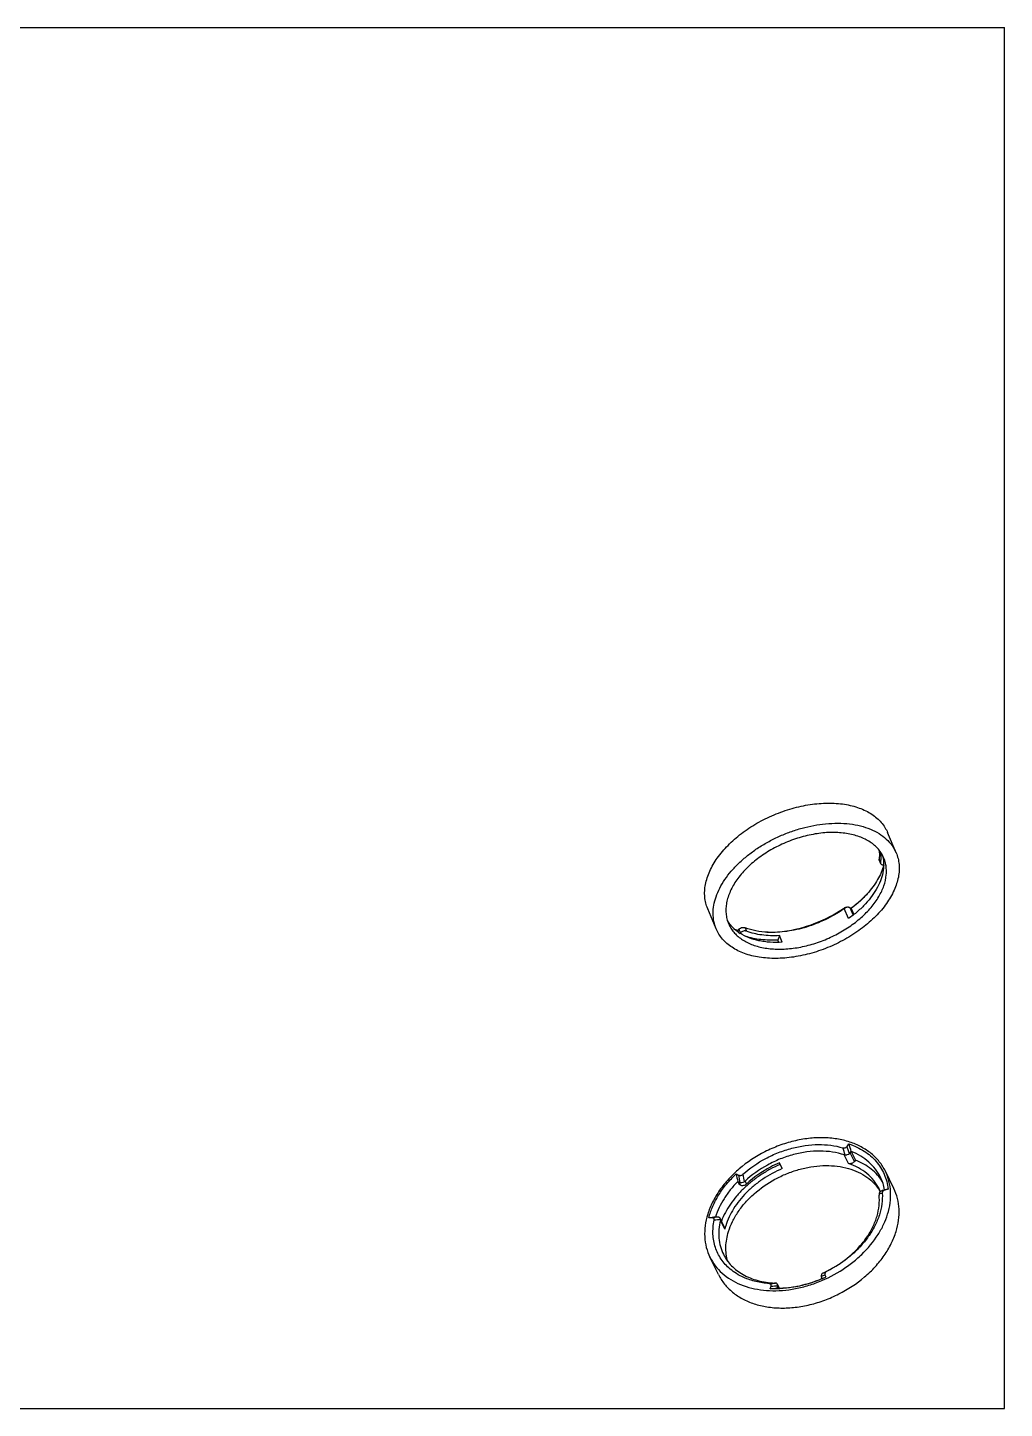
# Model space of a CAD drawing. Header units: millimetres. Extents: x 1074 to 3290, y 957 to 1671.
# Drawn here: x 2411.8 to 2621.8, y 1373.8 to 1670.8 of the extents above; entities that cross this region are included whole.
import ezdxf

# ---------------------------------------------------------------- set-up
doc = ezdxf.new("R2010")
doc.units = ezdxf.units.MM
doc.layers.add('02___PRT_ALL_AXES', color=7, linetype='Continuous')

msp = doc.modelspace()

# ---------------------------------------------------------------- linework, layer by layer
at = {"color": 7, "linetype": 'Continuous'}
for p, q in [((2201.84, 1670.8), (2621.84, 1670.8)), ((2621.84, 1373.8), (2621.84, 1670.8)), ((2594.9, 1491.93), (2595.21, 1491.21)), ((2594.91, 1491.75), (2594.9, 1491.79)), ((2594.91, 1491.75), (2595.23, 1490.99)), ((2587.5, 1481.45), (2587.38, 1481.4)), ((2588.32, 1479.15), (2587.41, 1481.31)), ((2587.6, 1481.46), (2587.82, 1481.58)), ((2588.7, 1481.48), (2588.93, 1481.33)), ((2589.35, 1479.95), (2588.7, 1481.48)), ((2588.84, 1481.39), (2588.87, 1481.42)), ((2588.93, 1481.33), (2589.48, 1480.05)), ((2564.45, 1476.61), (2564.7, 1476.84)), ((2564.51, 1476.58), (2564.78, 1476.83)), ((2564.51, 1476.58), (2564.64, 1476.27)), ((2564.78, 1476.83), (2565.08, 1476.11)), ((2564.95, 1477.02), (2564.89, 1476.99)), ((2564.96, 1477), (2565.12, 1477.13)), ((2565.08, 1476.11), (2564.98, 1476.02)), ((2566.09, 1477.17), (2566.39, 1476.45)), ((2573.46, 1475.5), (2573.11, 1474.55)), ((2573.32, 1474.05), (2573.11, 1474.55)), ((2574.07, 1474.06), (2573.46, 1475.5)), ((2588.02, 1430.17), (2588.43, 1430.69)), ((2588.7, 1428.77), (2588.93, 1429.06)), ((2589.62, 1426.91), (2588.7, 1428.77)), ((2588.93, 1429.06), (2589.85, 1427.2)), ((2574.07, 1425.38), (2573.46, 1426.62)), ((2588.32, 1426.47), (2587.41, 1428.33)), ((2589.85, 1427.2), (2589.62, 1426.91)), ((2564.21, 1424.27), (2564.7, 1423.99)), ((2566.09, 1422.68), (2566.39, 1422.06)), ((2564.51, 1422.59), (2564.81, 1421.96)), ((2564.51, 1422.59), (2564.78, 1422.43)), ((2564.78, 1422.43), (2565.08, 1421.81)), ((2565.08, 1421.81), (2564.81, 1421.96)), ((2596.1, 1420.79), (2595.72, 1420.67)), ((2596.11, 1420.75), (2596.17, 1420.77)), ((2596.84, 1420.98), (2596.17, 1420.77)), ((2558.95, 1414.79), (2558.29, 1414.79)), ((2560.11, 1414.95), (2559.74, 1414.95)), ((2561.68, 1412.74), (2560.75, 1414.62)), ((2561.71, 1412.34), (2560.8, 1414.21)), ((2582.49, 1401.99), (2582.59, 1401.72)), ((2583.11, 1403.03), (2583.14, 1403.04)), ((2583.27, 1402.56), (2583.45, 1402.07)), ((2571.52, 1399.53), (2571.69, 1400.09)), ((2572.98, 1399.67), (2573.08, 1399.99)), ((2573.04, 1400.45), (2573.36, 1399.81)), ((2573.08, 1399.99), (2573.22, 1399.69)), ((2201.84, 1373.8), (2621.84, 1373.8))]:
    msp.add_line(p, q, dxfattribs=at)
msp.add_lwpolyline([(2587.82, 1481.58), (2587.68, 1481.52), (2587.5, 1481.45)], dxfattribs=at)
for centre, radius, start, end in [((2575.47, 1500.42), 23.22, 316.7226, 317.2204), ((2582.94, 1492.6), 12.08, 290.2652, 291.9645), ((2572.2, 1502.76), 26.29, 304.7653, 305.3338), ((2583.96, 1486.18), 5.97, 305.3398, 306.0894), ((2583.42, 1491.42), 10.8, 291.9712, 292.8081), ((2583.54, 1486.75), 6.67, 306.0994, 307.5094), ((2568.55, 1482.34), 7.21, 209.7727, 215.2223), ((2569.39, 1487.46), 11.92, 241.1366, 245.8229), ((2569.77, 1483.55), 8.93, 232.1123, 232.8498), ((2570.06, 1483.94), 9.42, 232.8969, 237.6078), ((2558.6, 1487.11), 11.95, 300.6973, 301.6917), ((2554.17, 1488.33), 15.65, 312.6699, 313.3646), ((2557.86, 1488.3), 13.34, 301.6888, 302.1149), ((2552.08, 1490.56), 18.7, 313.3428, 313.5187), ((2571.31, 1497.88), 21.66, 268.4797, 269.2287), ((2513.81, 1406.2), 77.03, 16.6755, 17.8776), ((2511.85, 1404.45), 80.39, 17.4923, 18.6545), ((2512.49, 1406.4), 79.73, 16.5088, 17.7326), ((2664.18, 1440.93), 101.35, 189.4642, 190.4296), ((2666.73, 1439.69), 103.23, 188.7483, 189.6563), ((2660.03, 1440.23), 95.78, 189.6671, 190.6363), ((2586.4, 1416.91), 9.45, 21.7995, 26.1361), ((2635.91, 1279.53), 146.23, 106.0078, 106.2875), ((2644.42, 1228.4), 198.33, 104.0978, 104.2854), ((2602.83, 1398.3), 23.48, 107.6298, 108.2481), ((2650.88, 1208.15), 219.59, 104.2452, 104.4457), ((2607.05, 985.44), 432.1, 96.2862, 96.4791), ((2607.43, 997.59), 420, 96.4401, 96.6278), ((2588.97, 1113.78), 301.95, 95.3513, 95.611), ((2574.75, 1409.11), 13.43, 162.8065, 166.0938), ((2572.39, 1426.01), 25.85, 292.9027, 294.8963), ((2573.67, 1424.74), 24.69, 291.1885, 293.3409), ((2571.42, 1427.74), 28.35, 293.2322, 295.1095), ((2531.43, 1512.61), 121.14, 295.1402, 295.2537), ((2573.69, 1424.83), 23.74, 292.8166, 293.3953), ((2572.4, 1425.74), 25.1, 295.2553, 296.6829), ((2572.99, 1426.43), 25.49, 293.466, 294.8122), ((2567.14, 1459.96), 59.46, 273.9793, 275.3123), ((2566.49, 1458.67), 59.35, 274.8607, 276.2791), ((2567.67, 1460.46), 60.5, 273.8118, 275.1489), ((2572.88, 1399.57), 0.528, 13.5486, 26.0804)]:
    msp.add_arc(centre, radius, start, end, dxfattribs=at)
for points, knots in [([(2595.58, 1492.86), (2595.74, 1492.33), (2595.93, 1491.2), (2595.83, 1489.45), (2595.38, 1487.65), (2594.57, 1485.83), (2593.44, 1484.03), (2592, 1482.28), (2590.28, 1480.63), (2589, 1479.63), (2588.32, 1479.15)], [0, 0, 0, 0, 0.100576, 0.205728, 0.317724, 0.437913, 0.566779, 0.704064, 0.848906, 1, 1, 1, 1]), ([(2594.9, 1493.89), (2594.92, 1493.73), (2594.98, 1493.08), (2594.96, 1492.42), (2594.9, 1491.93)], [0, 0, 0, 0, 0.244995, 1, 1, 1, 1]), ([(2594.9, 1491.79), (2594.9, 1491.81), (2594.89, 1491.86), (2594.9, 1491.9), (2594.9, 1491.93)], [0, 0, 0, 0, 0.440779, 1, 1, 1, 1]), ([(2595.14, 1493.6), (2595.21, 1493.21), (2595.29, 1492.41), (2595.25, 1491.61), (2595.21, 1491.21)], [0, 0, 0, 0, 0.49153, 1, 1, 1, 1]), ([(2595.21, 1491.21), (2595.2, 1491.17), (2595.2, 1491.1), (2595.22, 1491.02), (2595.23, 1490.99)], [0, 0, 0, 0, 0.510361, 1, 1, 1, 1]), ([(2595.23, 1490.99), (2595.25, 1490.94), (2595.32, 1490.85), (2595.47, 1490.75), (2595.65, 1490.7), (2595.79, 1490.69), (2595.86, 1490.69)], [0, 0, 0, 0, 0.213146, 0.445124, 0.706809, 1, 1, 1, 1]), ([(2595.91, 1490.65), (2595.61, 1489.56), (2594.9, 1487.95), (2593.59, 1485.96), (2592.8, 1484.98), (2592.37, 1484.5)], [0, 0, 0, 0, 0.472501, 0.729627, 1, 1, 1, 1]), ([(2588.87, 1481.42), (2589.19, 1481.66), (2590.42, 1482.61), (2591.58, 1483.67), (2592.37, 1484.51)], [0, 0, 0, 0, 0.256741, 1, 1, 1, 1]), ([(2592.37, 1484.5), (2592.12, 1484.22), (2591.06, 1483.08), (2589.87, 1482.05), (2588.93, 1481.33)], [0, 0, 0, 0, 0.242207, 1, 1, 1, 1]), ([(2571.02, 1476.22), (2572.38, 1476.2), (2575.17, 1476.42), (2579.33, 1477.41), (2583.38, 1479.01), (2585.92, 1480.46), (2587.12, 1481.27)], [0, 0, 0, 0, 0.238083, 0.489293, 0.746019, 1, 1, 1, 1]), ([(2587.2, 1481.16), (2586, 1480.33), (2583.45, 1478.85), (2579.36, 1477.25), (2575.18, 1476.31), (2572.38, 1476.15), (2571.02, 1476.21)], [0, 0, 0, 0, 0.254515, 0.51212, 0.763456, 1, 1, 1, 1]), ([(2587.12, 1481.27), (2587.14, 1481.28), (2587.22, 1481.33), (2587.31, 1481.38), (2587.38, 1481.4)], [0, 0, 0, 0, 0.246589, 1, 1, 1, 1]), ([(2587.82, 1481.58), (2587.93, 1481.63), (2588.12, 1481.68), (2588.36, 1481.65), (2588.47, 1481.61), (2588.53, 1481.58)], [0, 0, 0, 0, 0.511738, 0.758895, 1, 1, 1, 1]), ([(2588.53, 1481.58), (2588.54, 1481.57), (2588.6, 1481.54), (2588.66, 1481.51), (2588.7, 1481.48)], [0, 0, 0, 0, 0.272539, 1, 1, 1, 1]), ([(2564.28, 1476.5), (2563.97, 1476.75), (2563.38, 1477.27), (2562.88, 1477.87), (2562.66, 1478.19)], [0, 0, 0, 0, 0.5082, 1, 1, 1, 1]), ([(2564.7, 1476.84), (2564.71, 1476.85), (2564.77, 1476.91), (2564.84, 1476.95), (2564.89, 1476.99)], [0, 0, 0, 0, 0.243092, 1, 1, 1, 1]), ([(2566.39, 1476.45), (2566.3, 1476.48), (2566.07, 1476.52), (2565.72, 1476.47), (2565.38, 1476.33), (2565.17, 1476.19), (2565.08, 1476.11)], [0, 0, 0, 0, 0.220836, 0.474011, 0.741381, 1, 1, 1, 1]), ([(2565.12, 1477.13), (2565.24, 1477.2), (2565.49, 1477.3), (2565.77, 1477.27), (2565.89, 1477.23)], [0, 0, 0, 0, 0.509855, 1, 1, 1, 1]), ([(2565.89, 1477.23), (2565.91, 1477.23), (2565.97, 1477.21), (2566.04, 1477.19), (2566.09, 1477.17)], [0, 0, 0, 0, 0.268368, 1, 1, 1, 1]), ([(2571.02, 1476.21), (2570.15, 1476.25), (2568.47, 1476.43), (2566.84, 1476.88), (2566.09, 1477.17)], [0, 0, 0, 0, 0.51938, 1, 1, 1, 1]), ([(2573.46, 1475.5), (2572.82, 1475.47), (2571.56, 1475.45), (2569.17, 1475.64), (2567.45, 1476.04), (2566.39, 1476.45)], [0, 0, 0, 0, 0.268615, 0.525569, 1, 1, 1, 1]), ([(2574.07, 1474.06), (2573.2, 1474.01), (2571.92, 1474.01), (2570.24, 1474.18), (2568.02, 1474.57), (2566.23, 1475.21), (2565.01, 1475.99)], [0, 0, 0, 0, 0.277086, 0.409418, 0.537228, 1, 1, 1, 1]), ([(2573.11, 1474.55), (2571.9, 1474.48), (2569.56, 1474.53), (2567.26, 1474.99), (2566.2, 1475.33)], [0, 0, 0, 0, 0.522154, 1, 1, 1, 1]), ([(2565.61, 1424.15), (2567.1, 1425.47), (2569.6, 1427.19), (2573.24, 1428.87), (2576.08, 1429.81), (2578.96, 1430.39), (2582.66, 1430.68), (2585.42, 1430.35), (2587.12, 1429.85)], [0, 0, 0, 0, 0.258406, 0.389295, 0.519082, 0.646274, 0.769555, 1, 1, 1, 1]), ([(2587.41, 1428.33), (2586.59, 1428.6), (2584.87, 1429.01), (2582.16, 1429.21), (2579.32, 1429.02), (2576.45, 1428.45), (2573.61, 1427.5), (2570, 1425.79), (2567.54, 1424.03), (2566.09, 1422.68)], [0, 0, 0, 0, 0.111921, 0.229803, 0.353007, 0.480407, 0.610546, 0.74176, 1, 1, 1, 1]), ([(2587.12, 1429.85), (2587.2, 1429.83), (2587.36, 1429.81), (2587.61, 1429.85), (2587.84, 1429.98), (2587.97, 1430.1), (2588.02, 1430.17)], [0, 0, 0, 0, 0.231781, 0.485567, 0.747971, 1, 1, 1, 1]), ([(2587.6, 1428.31), (2587.68, 1428.32), (2587.83, 1428.34), (2588.15, 1428.43), (2588.38, 1428.54), (2588.53, 1428.62)], [0, 0, 0, 0, 0.228025, 0.482782, 1, 1, 1, 1]), ([(2588.43, 1430.69), (2589.01, 1430.49), (2590.14, 1430.04), (2591.7, 1429.18), (2593.08, 1428.15), (2594.28, 1426.96), (2595.27, 1425.63), (2596.04, 1424.18), (2596.58, 1422.62), (2596.78, 1421.53), (2596.84, 1420.98)], [0, 0, 0, 0, 0.135453, 0.266179, 0.392745, 0.516022, 0.637098, 0.757232, 0.87777, 1, 1, 1, 1]), ([(2588.53, 1428.62), (2588.58, 1428.65), (2588.64, 1428.7), (2588.69, 1428.76), (2588.7, 1428.77)], [0, 0, 0, 0, 0.748796, 1, 1, 1, 1]), ([(2595.21, 1423.54), (2594.9, 1424.15), (2594.17, 1425.33), (2592.72, 1426.86), (2590.96, 1428.14), (2589.63, 1428.78), (2588.93, 1429.06)], [0, 0, 0, 0, 0.239587, 0.483692, 0.7362, 1, 1, 1, 1]), ([(2573.63, 1426.27), (2572.9, 1425.96), (2571.47, 1425.27), (2569.44, 1424.05), (2567.54, 1422.67), (2565.8, 1421.15), (2564.25, 1419.5), (2562.51, 1417.23), (2561.49, 1415.35), (2560.99, 1414.06)], [0, 0, 0, 0, 0.132278, 0.264139, 0.394654, 0.522951, 0.648241, 0.769869, 1, 1, 1, 1]), ([(2573.46, 1426.62), (2572.8, 1426.34), (2570.27, 1425.13), (2567.93, 1423.49), (2566.39, 1422.06)], [0, 0, 0, 0, 0.253054, 1, 1, 1, 1]), ([(2587.41, 1428.33), (2587.42, 1428.33), (2587.49, 1428.31), (2587.55, 1428.3), (2587.6, 1428.31)], [0, 0, 0, 0, 0.255256, 1, 1, 1, 1]), ([(2589.62, 1426.91), (2589.54, 1426.81), (2589.36, 1426.64), (2589.02, 1426.48), (2588.67, 1426.4), (2588.43, 1426.43), (2588.32, 1426.47)], [0, 0, 0, 0, 0.25284, 0.514927, 0.76875, 1, 1, 1, 1]), ([(2594.89, 1421.07), (2594.58, 1421.69), (2593.82, 1422.88), (2592.31, 1424.4), (2590.45, 1425.63), (2589.06, 1426.22), (2588.32, 1426.47)], [0, 0, 0, 0, 0.237958, 0.481207, 0.73419, 1, 1, 1, 1]), ([(2595.64, 1422.54), (2595.32, 1423.05), (2594.59, 1424.04), (2593.23, 1425.32), (2591.64, 1426.39), (2590.46, 1426.95), (2589.85, 1427.2)], [0, 0, 0, 0, 0.239496, 0.484259, 0.737083, 1, 1, 1, 1]), ([(2558.29, 1414.79), (2558.51, 1415.64), (2559.1, 1417.35), (2560.41, 1419.8), (2562.12, 1422.15), (2563.48, 1423.58), (2564.21, 1424.27)], [0, 0, 0, 0, 0.232631, 0.477359, 0.733648, 1, 1, 1, 1]), ([(2574.07, 1425.38), (2572.62, 1424.76), (2570.53, 1423.63), (2568.03, 1421.77), (2566.34, 1420.22), (2564.85, 1418.56), (2563.22, 1416.27), (2562.32, 1414.37), (2561.92, 1413.08)], [0, 0, 0, 0, 0.265814, 0.397085, 0.525808, 0.651103, 0.772258, 1, 1, 1, 1]), ([(2564.7, 1423.99), (2564.76, 1423.95), (2564.91, 1423.9), (2565.15, 1423.9), (2565.4, 1423.99), (2565.54, 1424.09), (2565.61, 1424.15)], [0, 0, 0, 0, 0.220573, 0.467599, 0.734105, 1, 1, 1, 1]), ([(2596.1, 1420.79), (2596.01, 1421.27), (2595.78, 1422.21), (2595.42, 1423.11), (2595.21, 1423.54)], [0, 0, 0, 0, 0.502318, 1, 1, 1, 1]), ([(2564.51, 1422.59), (2563.94, 1422.02), (2562.89, 1420.84), (2561.14, 1418.37), (2560.17, 1416.34), (2559.74, 1414.95)], [0, 0, 0, 0, 0.264228, 0.519727, 1, 1, 1, 1]), ([(2564.78, 1422.43), (2564.79, 1422.42), (2564.85, 1422.39), (2564.91, 1422.38), (2564.96, 1422.37)], [0, 0, 0, 0, 0.258587, 1, 1, 1, 1]), ([(2564.96, 1422.37), (2565.03, 1422.37), (2565.18, 1422.37), (2565.49, 1422.42), (2565.73, 1422.49), (2565.89, 1422.55)], [0, 0, 0, 0, 0.216505, 0.466822, 1, 1, 1, 1]), ([(2566.39, 1422.06), (2566.3, 1421.97), (2566.09, 1421.83), (2565.74, 1421.71), (2565.39, 1421.69), (2565.17, 1421.75), (2565.08, 1421.81)], [0, 0, 0, 0, 0.264225, 0.529273, 0.778016, 1, 1, 1, 1]), ([(2583.67, 1403.31), (2585.41, 1404.19), (2587.85, 1405.79), (2590.59, 1408.42), (2592.29, 1410.55), (2593.61, 1412.79), (2594.51, 1415.1), (2594.98, 1417.41), (2594.98, 1418.95), (2594.9, 1419.69)], [0, 0, 0, 0, 0.277318, 0.411769, 0.541357, 0.665106, 0.782555, 0.893883, 1, 1, 1, 1]), ([(2595.59, 1420.09), (2595.63, 1419.32), (2595.57, 1417.73), (2595.01, 1415.35), (2594.02, 1412.98), (2592.61, 1410.68), (2590.83, 1408.51), (2587.99, 1405.82), (2585.47, 1404.19), (2583.69, 1403.29)], [0, 0, 0, 0, 0.106552, 0.218375, 0.336212, 0.460134, 0.589643, 0.723777, 1, 1, 1, 1]), ([(2594.9, 1419.89), (2594.9, 1419.87), (2594.89, 1419.81), (2594.9, 1419.74), (2594.9, 1419.69)], [0, 0, 0, 0, 0.268292, 1, 1, 1, 1]), ([(2595.48, 1420.6), (2595.4, 1420.57), (2595.25, 1420.5), (2595.07, 1420.33), (2594.94, 1420.13), (2594.91, 1419.97), (2594.9, 1419.89)], [0, 0, 0, 0, 0.258634, 0.510525, 0.756601, 1, 1, 1, 1]), ([(2596.17, 1420.77), (2596.08, 1420.74), (2595.92, 1420.67), (2595.72, 1420.51), (2595.6, 1420.31), (2595.58, 1420.16), (2595.59, 1420.09)], [0, 0, 0, 0, 0.275233, 0.543412, 0.785259, 1, 1, 1, 1]), ([(2559.45, 1414.28), (2559.45, 1414.31), (2559.46, 1414.38), (2559.46, 1414.48), (2559.42, 1414.58), (2559.37, 1414.66), (2559.28, 1414.72), (2559.18, 1414.76), (2559.07, 1414.78), (2558.99, 1414.79), (2558.95, 1414.79)], [0, 0, 0, 0, 0.123537, 0.241979, 0.356851, 0.471982, 0.592145, 0.720383, 0.856857, 1, 1, 1, 1]), ([(2562.88, 1403.78), (2562.51, 1404.09), (2561.81, 1404.76), (2560.92, 1405.89), (2560.2, 1407.12), (2559.67, 1408.43), (2559.32, 1409.83), (2559.16, 1411.28), (2559.19, 1412.78), (2559.34, 1413.78), (2559.45, 1414.28)], [0, 0, 0, 0, 0.12517, 0.248091, 0.369841, 0.491577, 0.61446, 0.739562, 0.86784, 1, 1, 1, 1]), ([(2560.32, 1414.94), (2560.3, 1414.94), (2560.23, 1414.95), (2560.16, 1414.95), (2560.11, 1414.95)], [0, 0, 0, 0, 0.228048, 1, 1, 1, 1]), ([(2560.74, 1414.66), (2560.72, 1414.7), (2560.67, 1414.78), (2560.57, 1414.87), (2560.45, 1414.93), (2560.36, 1414.94), (2560.32, 1414.94)], [0, 0, 0, 0, 0.262223, 0.5105, 0.753454, 1, 1, 1, 1]), ([(2560.8, 1414.21), (2560.64, 1413.58), (2560.43, 1412.32), (2560.42, 1410.43), (2560.74, 1408.63), (2561.17, 1407.5), (2561.43, 1406.96)], [0, 0, 0, 0, 0.262435, 0.514641, 0.759322, 1, 1, 1, 1]), ([(2560.81, 1414.41), (2560.81, 1414.43), (2560.79, 1414.52), (2560.77, 1414.6), (2560.74, 1414.66)], [0, 0, 0, 0, 0.260601, 1, 1, 1, 1]), ([(2560.8, 1414.21), (2560.8, 1414.22), (2560.82, 1414.29), (2560.82, 1414.36), (2560.81, 1414.41)], [0, 0, 0, 0, 0.241537, 1, 1, 1, 1]), ([(2561.68, 1412.74), (2561.71, 1412.68), (2561.74, 1412.55), (2561.73, 1412.41), (2561.71, 1412.34)], [0, 0, 0, 0, 0.485105, 1, 1, 1, 1]), ([(2561.43, 1406.96), (2561.65, 1406.51), (2562.17, 1405.64), (2563.15, 1404.46), (2564.33, 1403.42), (2565.68, 1402.54), (2567.2, 1401.82), (2569.43, 1401.08), (2571.23, 1400.83), (2572.45, 1400.77)], [0, 0, 0, 0, 0.113733, 0.228827, 0.346527, 0.467864, 0.593601, 0.724196, 1, 1, 1, 1]), ([(2565.82, 1401.96), (2565.28, 1402.2), (2564.26, 1402.74), (2563.32, 1403.42), (2562.88, 1403.78)], [0, 0, 0, 0, 0.508696, 1, 1, 1, 1]), ([(2571.27, 1400.64), (2570.3, 1400.72), (2568.44, 1401), (2566.65, 1401.59), (2565.82, 1401.96)], [0, 0, 0, 0, 0.51405, 1, 1, 1, 1]), ([(2582.89, 1402.94), (2582.82, 1402.9), (2582.69, 1402.82), (2582.53, 1402.64), (2582.45, 1402.42), (2582.44, 1402.27), (2582.45, 1402.19)], [0, 0, 0, 0, 0.259263, 0.509686, 0.754725, 1, 1, 1, 1]), ([(2582.45, 1402.19), (2582.45, 1402.18), (2582.46, 1402.11), (2582.47, 1402.04), (2582.49, 1401.99)], [0, 0, 0, 0, 0.268751, 1, 1, 1, 1]), ([(2583.69, 1403.29), (2583.61, 1403.25), (2583.46, 1403.16), (2583.32, 1403), (2583.26, 1402.86), (2583.23, 1402.72), (2583.25, 1402.62), (2583.27, 1402.56)], [0, 0, 0, 0, 0.284901, 0.55235, 0.674527, 0.788478, 1, 1, 1, 1]), ([(2571.69, 1400.09), (2571.7, 1400.13), (2571.72, 1400.19), (2571.72, 1400.3), (2571.7, 1400.39), (2571.65, 1400.48), (2571.58, 1400.55), (2571.49, 1400.6), (2571.38, 1400.63), (2571.3, 1400.64), (2571.27, 1400.64)], [0, 0, 0, 0, 0.127805, 0.249687, 0.366554, 0.481782, 0.600285, 0.725895, 0.859502, 1, 1, 1, 1]), ([(2582.6, 1401.69), (2580.82, 1400.93), (2577.18, 1399.78), (2573.36, 1399.45), (2571.52, 1399.53)], [0, 0, 0, 0, 0.511988, 1, 1, 1, 1]), ([(2572.64, 1400.76), (2572.63, 1400.76), (2572.56, 1400.76), (2572.5, 1400.77), (2572.45, 1400.77)], [0, 0, 0, 0, 0.227026, 1, 1, 1, 1]), ([(2573.03, 1400.48), (2573.01, 1400.52), (2572.96, 1400.59), (2572.87, 1400.68), (2572.76, 1400.74), (2572.68, 1400.75), (2572.64, 1400.76)], [0, 0, 0, 0, 0.262724, 0.511499, 0.754442, 1, 1, 1, 1]), ([(2572.98, 1399.67), (2574.59, 1399.67), (2577.89, 1400.05), (2581.05, 1401.06), (2582.59, 1401.72)], [0, 0, 0, 0, 0.489754, 1, 1, 1, 1]), ([(2573.1, 1400.2), (2573.1, 1400.23), (2573.08, 1400.32), (2573.06, 1400.42), (2573.03, 1400.48)], [0, 0, 0, 0, 0.262822, 1, 1, 1, 1]), ([(2573.08, 1399.99), (2573.08, 1400), (2573.1, 1400.07), (2573.1, 1400.15), (2573.1, 1400.2)], [0, 0, 0, 0, 0.242881, 1, 1, 1, 1])]:
    msp.add_open_spline(points, degree=3, knots=knots, dxfattribs=at)
msp.add_open_spline([(2565.89, 1422.55), (2565.96, 1422.58), (2566.03, 1422.63), (2566.09, 1422.68)], degree=3, dxfattribs=at)
at = {"layer": '02___PRT_ALL_AXES', "color": 7, "linetype": 'Continuous'}
for p, q in [((2598.57, 1493.31), (2596.74, 1497.64)), ((2559.88, 1476.95), (2558.05, 1481.28)), ((2598.08, 1421.09), (2596.25, 1424.82)), ((2560.37, 1402.59), (2558.54, 1406.32))]:
    msp.add_line(p, q, dxfattribs=at)
for centre, radius, start, end in [((2589.44, 1489.45), 7.03, 16.9755, 22.9075), ((2589.28, 1489.41), 7.2, 10.7339, 16.9575), ((2586.94, 1415.62), 9.53, 30.1621, 34.4627)]:
    msp.add_arc(centre, radius, start, end, dxfattribs=at)
for points, knots in [([(2558.05, 1481.28), (2557.89, 1481.68), (2557.61, 1482.5), (2557.4, 1483.79), (2557.38, 1485.14), (2557.55, 1486.53), (2557.92, 1487.95), (2558.68, 1489.9), (2560.1, 1492.32), (2562.42, 1495.04), (2565.29, 1497.54), (2568.62, 1499.75), (2572.28, 1501.56), (2576.13, 1502.92), (2580.03, 1503.77), (2583.83, 1504.09), (2587.39, 1503.86), (2590.12, 1503.19), (2592.05, 1502.38), (2593.32, 1501.65), (2594.44, 1500.81), (2595.39, 1499.86), (2596.17, 1498.8), (2596.57, 1498.03), (2596.74, 1497.64)], [0, 0, 0, 0, 0.023689, 0.047741, 0.07247, 0.098159, 0.12502, 0.153195, 0.213671, 0.279614, 0.350234, 0.424234, 0.5, 0.575766, 0.649766, 0.720386, 0.786329, 0.846805, 0.87498, 0.901841, 0.92753, 0.952259, 0.976311, 1, 1, 1, 1]), ([(2559.88, 1476.95), (2559.67, 1477.46), (2559.33, 1478.55), (2559.17, 1480.27), (2559.34, 1482.07), (2559.83, 1483.91), (2560.63, 1485.77), (2561.73, 1487.61), (2563.12, 1489.41), (2564.76, 1491.14), (2566.63, 1492.77), (2568.7, 1494.28), (2570.95, 1495.64), (2573.32, 1496.83), (2575.79, 1497.84), (2579.12, 1498.9), (2581.7, 1499.39), (2583.41, 1499.55)], [0, 0, 0, 0, 0.04544, 0.092017, 0.140711, 0.192264, 0.24713, 0.305491, 0.367295, 0.43229, 0.500068, 0.570099, 0.641765, 0.714384, 0.787242, 0.859615, 1, 1, 1, 1]), ([(2595.92, 1492.19), (2595.78, 1492.53), (2595.43, 1493.19), (2594.76, 1494.1), (2593.93, 1494.93), (2592.97, 1495.66), (2591.87, 1496.28), (2590.21, 1496.98), (2587.85, 1497.56), (2584.78, 1497.76), (2581.5, 1497.49), (2578.13, 1496.75), (2574.81, 1495.57), (2571.65, 1494.01), (2568.78, 1492.11), (2566.3, 1489.95), (2564.3, 1487.6), (2563.07, 1485.51), (2562.42, 1483.83), (2562.1, 1482.6), (2561.95, 1481.41), (2561.97, 1480.24), (2562.15, 1479.12), (2562.39, 1478.41), (2562.53, 1478.07)], [0, 0, 0, 0, 0.023688, 0.047741, 0.07247, 0.098159, 0.12502, 0.153195, 0.213671, 0.279614, 0.350234, 0.424234, 0.5, 0.575766, 0.649766, 0.720386, 0.786329, 0.846805, 0.87498, 0.901841, 0.92753, 0.952259, 0.976312, 1, 1, 1, 1]), ([(2583.41, 1499.55), (2584.29, 1499.63), (2586.01, 1499.72), (2588.53, 1499.57), (2590.88, 1499.15), (2593.01, 1498.47), (2594.89, 1497.53), (2596.47, 1496.34), (2597.73, 1494.94), (2598.33, 1493.86), (2598.57, 1493.31)], [0, 0, 0, 0, 0.151622, 0.295939, 0.432051, 0.559564, 0.67872, 0.790513, 0.896759, 1, 1, 1, 1]), ([(2598.57, 1493.31), (2598.73, 1492.91), (2599.01, 1492.09), (2599.22, 1490.8), (2599.24, 1489.45), (2599.07, 1488.06), (2598.7, 1486.64), (2597.94, 1484.7), (2596.52, 1482.27), (2594.2, 1479.55), (2591.33, 1477.05), (2588, 1474.85), (2584.34, 1473.03), (2580.49, 1471.67), (2576.59, 1470.82), (2572.79, 1470.5), (2569.23, 1470.73), (2566.5, 1471.4), (2564.57, 1472.21), (2563.3, 1472.94), (2562.18, 1473.78), (2561.23, 1474.73), (2560.45, 1475.79), (2560.05, 1476.56), (2559.88, 1476.95)], [0, 0, 0, 0, 0.023689, 0.047741, 0.07247, 0.098159, 0.12502, 0.153195, 0.213671, 0.279614, 0.350234, 0.424234, 0.5, 0.575766, 0.649766, 0.720386, 0.786329, 0.846805, 0.87498, 0.901841, 0.92753, 0.952259, 0.976311, 1, 1, 1, 1]), ([(2562.53, 1478.07), (2562.67, 1477.75), (2563, 1477.11), (2563.63, 1476.23), (2564.4, 1475.44), (2565.63, 1474.47), (2567.1, 1473.72), (2568.71, 1473.17), (2570.53, 1472.75), (2572.99, 1472.51), (2576.1, 1472.67), (2579.31, 1473.25), (2582.52, 1474.25), (2585.62, 1475.62), (2588.49, 1477.32), (2591.05, 1479.29), (2593.2, 1481.46), (2594.62, 1483.42), (2595.47, 1485.03), (2596.1, 1486.56), (2596.46, 1488.13), (2596.5, 1489.66), (2596.42, 1490.39), (2596.35, 1490.75)], [0, 0, 0, 0, 0.023435, 0.047203, 0.071587, 0.096851, 0.150674, 0.179547, 0.209757, 0.274023, 0.342928, 0.415384, 0.489992, 0.565175, 0.639315, 0.710873, 0.778524, 0.841302, 0.870735, 0.898841, 0.951285, 0.976008, 1, 1, 1, 1]), ([(2596.25, 1424.82), (2596.07, 1425.18), (2595.67, 1425.89), (2594.97, 1426.88), (2594.15, 1427.79), (2592.9, 1428.92), (2591.08, 1430.13), (2588.57, 1431.18), (2585.79, 1431.84), (2582.81, 1432.09), (2579.69, 1431.92), (2576.52, 1431.35), (2573.38, 1430.38), (2569.33, 1428.61), (2565.63, 1426.17), (2562.52, 1423.2), (2560.58, 1420.79), (2559.06, 1418.25), (2558.33, 1416.46), (2558.05, 1415.57)], [0, 0, 0, 0, 0.025311, 0.050767, 0.076509, 0.102666, 0.156586, 0.213255, 0.272983, 0.335752, 0.401263, 0.46899, 0.538248, 0.608243, 0.746853, 0.814098, 0.878982, 0.941027, 1, 1, 1, 1]), ([(2562.53, 1411.84), (2562.76, 1412.58), (2563.36, 1414.06), (2564.59, 1416.16), (2566.16, 1418.17), (2568.68, 1420.67), (2571.68, 1422.75), (2574.98, 1424.32), (2577.57, 1425.22), (2580.2, 1425.81), (2583.59, 1426.16), (2586.91, 1425.89), (2589.91, 1424.93), (2591.86, 1423.92), (2593.52, 1422.62), (2594.42, 1421.57), (2594.8, 1421.01)], [0, 0, 0, 0, 0.058453, 0.119834, 0.183943, 0.250366, 0.387522, 0.457031, 0.526067, 0.593889, 0.65983, 0.783774, 0.841557, 0.896525, 0.9491, 1, 1, 1, 1]), ([(2596.74, 1415.57), (2596.98, 1416.37), (2597.34, 1417.97), (2597.45, 1420.39), (2597.11, 1422.7), (2596.58, 1424.14), (2596.25, 1424.82)], [0, 0, 0, 0, 0.264427, 0.517083, 0.760916, 1, 1, 1, 1]), ([(2598.57, 1411.84), (2598.81, 1412.64), (2599.17, 1414.24), (2599.28, 1416.66), (2598.94, 1418.97), (2598.41, 1420.41), (2598.08, 1421.09)], [0, 0, 0, 0, 0.264427, 0.517083, 0.760916, 1, 1, 1, 1]), ([(2558.05, 1415.57), (2557.81, 1414.77), (2557.44, 1413.17), (2557.34, 1410.75), (2557.68, 1408.44), (2558.21, 1407), (2558.54, 1406.32)], [0, 0, 0, 0, 0.264427, 0.517083, 0.760916, 1, 1, 1, 1]), ([(2594.68, 1411.19), (2595.12, 1411.88), (2595.91, 1413.3), (2596.5, 1414.81), (2596.74, 1415.57)], [0, 0, 0, 0, 0.510917, 1, 1, 1, 1]), ([(2558.54, 1406.32), (2558.86, 1405.67), (2559.63, 1404.43), (2561.14, 1402.81), (2562.99, 1401.45), (2565.89, 1399.99), (2569.23, 1399.21), (2572.76, 1399.07), (2575.57, 1399.29), (2578.4, 1399.84), (2582.17, 1400.99), (2585.75, 1402.73), (2588.99, 1404.97), (2591.87, 1407.45), (2593.69, 1409.63), (2594.68, 1411.19)], [0, 0, 0, 0, 0.050459, 0.101829, 0.154904, 0.210276, 0.328769, 0.39218, 0.457929, 0.525569, 0.594541, 0.733739, 0.80281, 0.870609, 1, 1, 1, 1]), ([(2560.37, 1402.59), (2560.55, 1402.23), (2560.94, 1401.52), (2561.65, 1400.54), (2562.47, 1399.62), (2563.72, 1398.49), (2565.54, 1397.28), (2568.05, 1396.23), (2570.83, 1395.57), (2573.81, 1395.32), (2576.93, 1395.49), (2580.1, 1396.06), (2583.24, 1397.03), (2587.29, 1398.8), (2590.99, 1401.24), (2594.1, 1404.21), (2596.04, 1406.62), (2597.56, 1409.16), (2598.29, 1410.95), (2598.57, 1411.84)], [0, 0, 0, 0, 0.025311, 0.050767, 0.076509, 0.102666, 0.156586, 0.213255, 0.272983, 0.335752, 0.401263, 0.46899, 0.538248, 0.608243, 0.746853, 0.814098, 0.878982, 0.941027, 1, 1, 1, 1]), ([(2562.34, 1405.47), (2562.2, 1405.96), (2562, 1406.99), (2561.93, 1408.58), (2562.1, 1410.22), (2562.36, 1411.3), (2562.53, 1411.84)], [0, 0, 0, 0, 0.239308, 0.484425, 0.737523, 1, 1, 1, 1])]:
    msp.add_open_spline(points, degree=3, knots=knots, dxfattribs=at)

doc.saveas('drawing.dxf')
